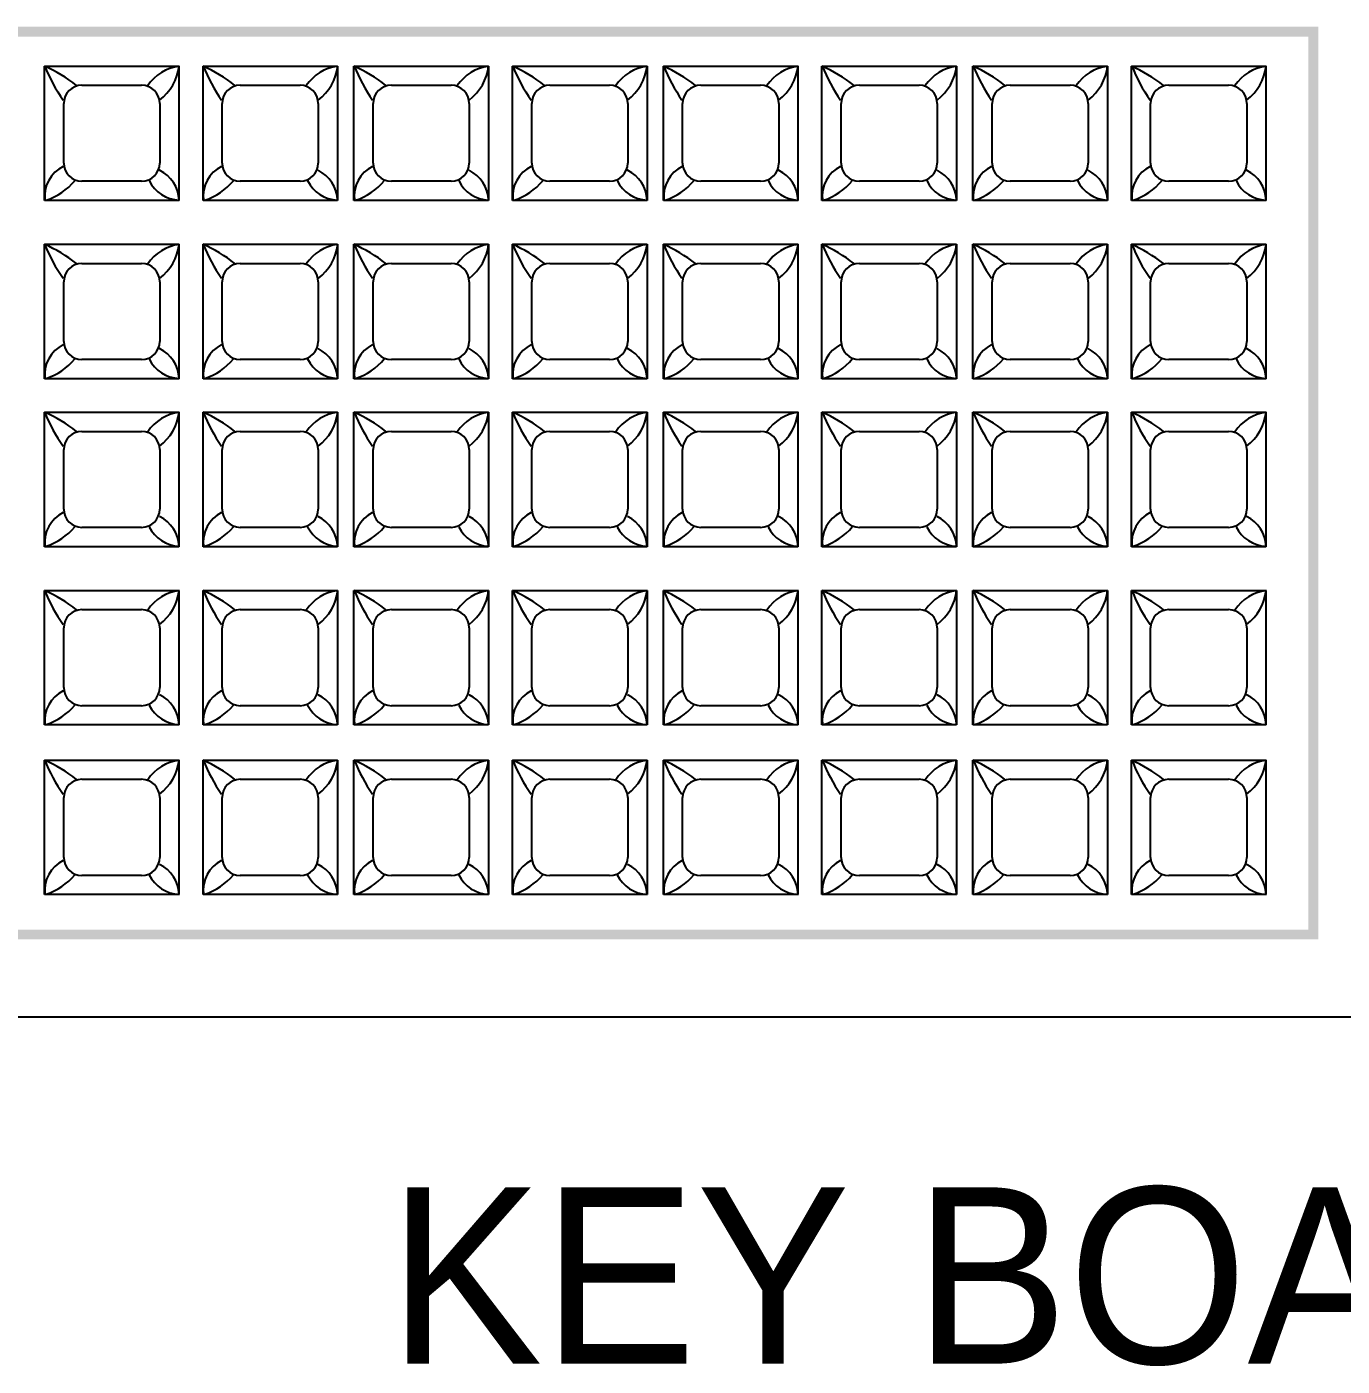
# Model space of a CAD drawing. Header units: millimetres. Extents: x 30232679 to 30326002, y -948068 to -920528.
# Drawn here: x 30306438 to 30307426, y -944210 to -943204 of the extents above; entities that cross this region are included whole.
import ezdxf

# ---------------------------------------------------------------- set-up
doc = ezdxf.new("R2010")
doc.units = ezdxf.units.MM
doc.header["$LTSCALE"] = 600
doc.header["$MEASUREMENT"] = 0
doc.layers.add('PARKING', color=7, linetype='CONTINUOUS')
doc.styles.add('돋움', font='Dotum.ttf')

msp = doc.modelspace()

# ---------------------------------------------------------------- linework, layer by layer
at = {"layer": 'PARKING', "linetype": 'Continuous'}
for p, q in [((30306451.3, -943233.6, 7098.2), (30306552.2, -943233.6, 7098.2)), ((30306451.3, -943334.6, 7098.2), (30306451.3, -943233.6, 7098.2)), ((30306552.2, -943233.6, 7098.2), (30306552.2, -943334.6, 7098.2)), ((30306570.3, -943334.6, 7098.2), (30306570.3, -943233.6, 7098.2)), ((30306570.3, -943233.6, 7098.2), (30306671.3, -943233.6, 7098.2)), ((30306671.3, -943233.6, 7098.2), (30306671.3, -943334.6, 7098.2)), ((30306683.6, -943334.6, 7098.2), (30306683.6, -943233.6, 7098.2)), ((30306683.6, -943233.6, 7098.2), (30306784.6, -943233.6, 7098.2)), ((30306784.6, -943233.6, 7098.2), (30306784.6, -943334.6, 7098.2)), ((30306802.7, -943334.6, 7098.2), (30306802.7, -943233.6, 7098.2)), ((30306802.7, -943233.6, 7098.2), (30306903.7, -943233.6, 7098.2)), ((30306903.7, -943233.6, 7098.2), (30306903.7, -943334.6, 7098.2)), ((30306916, -943334.6, 7098.2), (30306916, -943233.6, 7098.2)), ((30306916, -943233.6, 7098.2), (30307017, -943233.6, 7098.2)), ((30307017, -943233.6, 7098.2), (30307017, -943334.6, 7098.2)), ((30307035, -943334.6, 7098.2), (30307035, -943233.6, 7098.2)), ((30307035, -943233.6, 7098.2), (30307136, -943233.6, 7098.2)), ((30307136, -943233.6, 7098.2), (30307136, -943334.6, 7098.2)), ((30307148.4, -943334.6, 7098.2), (30307148.4, -943233.6, 7098.2)), ((30307148.4, -943233.6, 7098.2), (30307249.4, -943233.6, 7098.2)), ((30307249.4, -943233.6, 7098.2), (30307249.4, -943334.6, 7098.2)), ((30307267.4, -943334.6, 7098.2), (30307267.4, -943233.6, 7098.2)), ((30307267.4, -943233.6, 7098.2), (30307368.4, -943233.6, 7098.2)), ((30307368.4, -943233.6, 7098.2), (30307368.4, -943334.6, 7098.2)), ((30306479.3, -943248, 7098.2), (30306524.2, -943248, 7098.2)), ((30306598.3, -943248, 7098.2), (30306643.2, -943248, 7098.2)), ((30306711.7, -943248, 7098.2), (30306756.6, -943248, 7098.2)), ((30306830.7, -943248, 7098.2), (30306875.6, -943248, 7098.2)), ((30306944, -943248, 7098.2), (30306989, -943248, 7098.2)), ((30307063.1, -943248, 7098.2), (30307108, -943248, 7098.2)), ((30307176.4, -943248, 7098.2), (30307221.4, -943248, 7098.2)), ((30307295.4, -943248, 7098.2), (30307340.4, -943248, 7098.2)), ((30306465.7, -943306.5, 7098.2), (30306465.7, -943261.6, 7098.2)), ((30306537.8, -943261.6, 7098.2), (30306537.8, -943306.5, 7098.2)), ((30306584.7, -943306.5, 7098.2), (30306584.7, -943261.6, 7098.2)), ((30306656.8, -943261.6, 7098.2), (30306656.8, -943306.5, 7098.2)), ((30306698.1, -943306.5, 7098.2), (30306698.1, -943261.6, 7098.2)), ((30306770.2, -943261.6, 7098.2), (30306770.2, -943306.5, 7098.2)), ((30306817.1, -943306.5, 7098.2), (30306817.1, -943261.6, 7098.2)), ((30306889.2, -943261.6, 7098.2), (30306889.2, -943306.5, 7098.2)), ((30306930.4, -943306.5, 7098.2), (30306930.4, -943261.6, 7098.2)), ((30307002.6, -943261.6, 7098.2), (30307002.6, -943306.5, 7098.2)), ((30307049.5, -943306.5, 7098.2), (30307049.5, -943261.6, 7098.2)), ((30307121.6, -943261.6, 7098.2), (30307121.6, -943306.5, 7098.2)), ((30307162.8, -943306.5, 7098.2), (30307162.8, -943261.6, 7098.2)), ((30307235, -943261.6, 7098.2), (30307235, -943306.5, 7098.2)), ((30307281.8, -943306.5, 7098.2), (30307281.8, -943261.6, 7098.2)), ((30307354, -943261.6, 7098.2), (30307354, -943306.5, 7098.2)), ((30306524.2, -943320.1, 7098.2), (30306479.3, -943320.1, 7098.2)), ((30306643.2, -943320.1, 7098.2), (30306598.3, -943320.1, 7098.2)), ((30306756.6, -943320.1, 7098.2), (30306711.7, -943320.1, 7098.2)), ((30306875.6, -943320.1, 7098.2), (30306830.7, -943320.1, 7098.2)), ((30306989, -943320.1, 7098.2), (30306944, -943320.1, 7098.2)), ((30307108, -943320.1, 7098.2), (30307063.1, -943320.1, 7098.2)), ((30307221.4, -943320.1, 7098.2), (30307176.4, -943320.1, 7098.2)), ((30307340.4, -943320.1, 7098.2), (30307295.4, -943320.1, 7098.2)), ((30306552.2, -943334.6, 7098.2), (30306451.3, -943334.6, 7098.2)), ((30306671.3, -943334.6, 7098.2), (30306570.3, -943334.6, 7098.2)), ((30306784.6, -943334.6, 7098.2), (30306683.6, -943334.6, 7098.2)), ((30306903.7, -943334.6, 7098.2), (30306802.7, -943334.6, 7098.2)), ((30307017, -943334.6, 7098.2), (30306916, -943334.6, 7098.2)), ((30307136, -943334.6, 7098.2), (30307035, -943334.6, 7098.2)), ((30307249.4, -943334.6, 7098.2), (30307148.4, -943334.6, 7098.2)), ((30307368.4, -943334.6, 7098.2), (30307267.4, -943334.6, 7098.2)), ((30306451.3, -943367.4, 7098.2), (30306552.2, -943367.4, 7098.2)), ((30306451.3, -943468.4, 7098.2), (30306451.3, -943367.4, 7098.2)), ((30306552.2, -943367.4, 7098.2), (30306552.2, -943468.4, 7098.2)), ((30306570.3, -943468.4, 7098.2), (30306570.3, -943367.4, 7098.2)), ((30306570.3, -943367.4, 7098.2), (30306671.3, -943367.4, 7098.2)), ((30306671.3, -943367.4, 7098.2), (30306671.3, -943468.4, 7098.2)), ((30306683.6, -943367.4, 7098.2), (30306784.6, -943367.4, 7098.2)), ((30306683.6, -943468.4, 7098.2), (30306683.6, -943367.4, 7098.2)), ((30306784.6, -943367.4, 7098.2), (30306784.6, -943468.4, 7098.2)), ((30306802.7, -943367.4, 7098.2), (30306903.7, -943367.4, 7098.2)), ((30306802.7, -943468.4, 7098.2), (30306802.7, -943367.4, 7098.2)), ((30306903.7, -943367.4, 7098.2), (30306903.7, -943468.4, 7098.2)), ((30306916, -943468.4, 7098.2), (30306916, -943367.4, 7098.2)), ((30306916, -943367.4, 7098.2), (30307017, -943367.4, 7098.2)), ((30307017, -943367.4, 7098.2), (30307017, -943468.4, 7098.2)), ((30307035, -943468.4, 7098.2), (30307035, -943367.4, 7098.2)), ((30307035, -943367.4, 7098.2), (30307136, -943367.4, 7098.2)), ((30307136, -943367.4, 7098.2), (30307136, -943468.4, 7098.2)), ((30307148.4, -943468.4, 7098.2), (30307148.4, -943367.4, 7098.2)), ((30307148.4, -943367.4, 7098.2), (30307249.4, -943367.4, 7098.2)), ((30307249.4, -943367.4, 7098.2), (30307249.4, -943468.4, 7098.2)), ((30307267.4, -943468.4, 7098.2), (30307267.4, -943367.4, 7098.2)), ((30307267.4, -943367.4, 7098.2), (30307368.4, -943367.4, 7098.2)), ((30307368.4, -943367.4, 7098.2), (30307368.4, -943468.4, 7098.2)), ((30306479.3, -943381.9, 7098.2), (30306524.2, -943381.9, 7098.2)), ((30306598.3, -943381.9, 7098.2), (30306643.2, -943381.9, 7098.2)), ((30306711.7, -943381.9, 7098.2), (30306756.6, -943381.9, 7098.2)), ((30306830.7, -943381.9, 7098.2), (30306875.6, -943381.9, 7098.2)), ((30306944, -943381.9, 7098.2), (30306989, -943381.9, 7098.2)), ((30307063.1, -943381.9, 7098.2), (30307108, -943381.9, 7098.2)), ((30307176.4, -943381.9, 7098.2), (30307221.4, -943381.9, 7098.2)), ((30307295.4, -943381.9, 7098.2), (30307340.4, -943381.9, 7098.2)), ((30306465.7, -943440.4, 7098.2), (30306465.7, -943395.5, 7098.2)), ((30306537.8, -943395.5, 7098.2), (30306537.8, -943440.4, 7098.2)), ((30306584.7, -943440.4, 7098.2), (30306584.7, -943395.5, 7098.2)), ((30306656.8, -943395.5, 7098.2), (30306656.8, -943440.4, 7098.2)), ((30306698.1, -943440.4, 7098.2), (30306698.1, -943395.5, 7098.2)), ((30306770.2, -943395.5, 7098.2), (30306770.2, -943440.4, 7098.2)), ((30306817.1, -943440.4, 7098.2), (30306817.1, -943395.5, 7098.2)), ((30306889.2, -943395.5, 7098.2), (30306889.2, -943440.4, 7098.2)), ((30306930.4, -943440.4, 7098.2), (30306930.4, -943395.5, 7098.2)), ((30307002.6, -943395.5, 7098.2), (30307002.6, -943440.4, 7098.2)), ((30307049.5, -943440.4, 7098.2), (30307049.5, -943395.5, 7098.2)), ((30307121.6, -943395.5, 7098.2), (30307121.6, -943440.4, 7098.2)), ((30307162.8, -943440.4, 7098.2), (30307162.8, -943395.5, 7098.2)), ((30307235, -943395.5, 7098.2), (30307235, -943440.4, 7098.2)), ((30307281.8, -943440.4, 7098.2), (30307281.8, -943395.5, 7098.2)), ((30307354, -943395.5, 7098.2), (30307354, -943440.4, 7098.2)), ((30306524.2, -943454, 7098.2), (30306479.3, -943454, 7098.2)), ((30306643.2, -943454, 7098.2), (30306598.3, -943454, 7098.2)), ((30306756.6, -943454, 7098.2), (30306711.7, -943454, 7098.2)), ((30306875.6, -943454, 7098.2), (30306830.7, -943454, 7098.2)), ((30306989, -943454, 7098.2), (30306944, -943454, 7098.2)), ((30307108, -943454, 7098.2), (30307063.1, -943454, 7098.2)), ((30307221.4, -943454, 7098.2), (30307176.4, -943454, 7098.2)), ((30307340.4, -943454, 7098.2), (30307295.4, -943454, 7098.2)), ((30306552.2, -943468.4, 7098.2), (30306451.3, -943468.4, 7098.2)), ((30306671.3, -943468.4, 7098.2), (30306570.3, -943468.4, 7098.2)), ((30306784.6, -943468.4, 7098.2), (30306683.6, -943468.4, 7098.2)), ((30306903.7, -943468.4, 7098.2), (30306802.7, -943468.4, 7098.2)), ((30307017, -943468.4, 7098.2), (30306916, -943468.4, 7098.2)), ((30307136, -943468.4, 7098.2), (30307035, -943468.4, 7098.2)), ((30307249.4, -943468.4, 7098.2), (30307148.4, -943468.4, 7098.2)), ((30307368.4, -943468.4, 7098.2), (30307267.4, -943468.4, 7098.2)), ((30306451.3, -943493.5, 7098.2), (30306552.2, -943493.5, 7098.2)), ((30306451.3, -943594.5, 7098.2), (30306451.3, -943493.5, 7098.2)), ((30306552.2, -943493.5, 7098.2), (30306552.2, -943594.5, 7098.2)), ((30306570.3, -943594.5, 7098.2), (30306570.3, -943493.5, 7098.2)), ((30306570.3, -943493.5, 7098.2), (30306671.3, -943493.5, 7098.2)), ((30306671.3, -943493.5, 7098.2), (30306671.3, -943594.5, 7098.2)), ((30306683.6, -943493.5, 7098.2), (30306784.6, -943493.5, 7098.2)), ((30306683.6, -943594.5, 7098.2), (30306683.6, -943493.5, 7098.2)), ((30306784.6, -943493.5, 7098.2), (30306784.6, -943594.5, 7098.2)), ((30306802.7, -943493.5, 7098.2), (30306903.7, -943493.5, 7098.2)), ((30306802.7, -943594.5, 7098.2), (30306802.7, -943493.5, 7098.2)), ((30306903.7, -943493.5, 7098.2), (30306903.7, -943594.5, 7098.2)), ((30306916, -943594.5, 7098.2), (30306916, -943493.5, 7098.2)), ((30306916, -943493.5, 7098.2), (30307017, -943493.5, 7098.2)), ((30307017, -943493.5, 7098.2), (30307017, -943594.5, 7098.2)), ((30307035, -943594.5, 7098.2), (30307035, -943493.5, 7098.2)), ((30307035, -943493.5, 7098.2), (30307136, -943493.5, 7098.2)), ((30307136, -943493.5, 7098.2), (30307136, -943594.5, 7098.2)), ((30307148.4, -943594.5, 7098.2), (30307148.4, -943493.5, 7098.2)), ((30307148.4, -943493.5, 7098.2), (30307249.4, -943493.5, 7098.2)), ((30307249.4, -943493.5, 7098.2), (30307249.4, -943594.5, 7098.2)), ((30307267.4, -943594.5, 7098.2), (30307267.4, -943493.5, 7098.2)), ((30307267.4, -943493.5, 7098.2), (30307368.4, -943493.5, 7098.2)), ((30307368.4, -943493.5, 7098.2), (30307368.4, -943594.5, 7098.2)), ((30306479.3, -943507.9, 7098.2), (30306524.2, -943507.9, 7098.2)), ((30306598.3, -943507.9, 7098.2), (30306643.2, -943507.9, 7098.2)), ((30306711.7, -943507.9, 7098.2), (30306756.6, -943507.9, 7098.2)), ((30306830.7, -943507.9, 7098.2), (30306875.6, -943507.9, 7098.2)), ((30306944, -943507.9, 7098.2), (30306989, -943507.9, 7098.2)), ((30307063.1, -943507.9, 7098.2), (30307108, -943507.9, 7098.2)), ((30307176.4, -943507.9, 7098.2), (30307221.4, -943507.9, 7098.2)), ((30307295.4, -943507.9, 7098.2), (30307340.4, -943507.9, 7098.2)), ((30306465.7, -943566.4, 7098.2), (30306465.7, -943521.5, 7098.2)), ((30306537.8, -943521.5, 7098.2), (30306537.8, -943566.4, 7098.2)), ((30306584.7, -943566.4, 7098.2), (30306584.7, -943521.5, 7098.2)), ((30306656.8, -943521.5, 7098.2), (30306656.8, -943566.4, 7098.2)), ((30306698.1, -943566.4, 7098.2), (30306698.1, -943521.5, 7098.2)), ((30306770.2, -943521.5, 7098.2), (30306770.2, -943566.4, 7098.2)), ((30306817.1, -943566.4, 7098.2), (30306817.1, -943521.5, 7098.2)), ((30306889.2, -943521.5, 7098.2), (30306889.2, -943566.4, 7098.2)), ((30306930.4, -943566.4, 7098.2), (30306930.4, -943521.5, 7098.2)), ((30307002.6, -943521.5, 7098.2), (30307002.6, -943566.4, 7098.2)), ((30307049.5, -943566.4, 7098.2), (30307049.5, -943521.5, 7098.2)), ((30307121.6, -943521.5, 7098.2), (30307121.6, -943566.4, 7098.2)), ((30307162.8, -943566.4, 7098.2), (30307162.8, -943521.5, 7098.2)), ((30307235, -943521.5, 7098.2), (30307235, -943566.4, 7098.2)), ((30307281.8, -943566.4, 7098.2), (30307281.8, -943521.5, 7098.2)), ((30307354, -943521.5, 7098.2), (30307354, -943566.4, 7098.2)), ((30306524.2, -943580.1, 7098.2), (30306479.3, -943580.1, 7098.2)), ((30306643.2, -943580.1, 7098.2), (30306598.3, -943580.1, 7098.2)), ((30306756.6, -943580.1, 7098.2), (30306711.7, -943580.1, 7098.2)), ((30306875.6, -943580.1, 7098.2), (30306830.7, -943580.1, 7098.2)), ((30306989, -943580.1, 7098.2), (30306944, -943580.1, 7098.2)), ((30307108, -943580.1, 7098.2), (30307063.1, -943580.1, 7098.2)), ((30307221.4, -943580.1, 7098.2), (30307176.4, -943580.1, 7098.2)), ((30307340.4, -943580.1, 7098.2), (30307295.4, -943580.1, 7098.2)), ((30306552.2, -943594.5, 7098.2), (30306451.3, -943594.5, 7098.2)), ((30306671.3, -943594.5, 7098.2), (30306570.3, -943594.5, 7098.2)), ((30306784.6, -943594.5, 7098.2), (30306683.6, -943594.5, 7098.2)), ((30306903.7, -943594.5, 7098.2), (30306802.7, -943594.5, 7098.2)), ((30307017, -943594.5, 7098.2), (30306916, -943594.5, 7098.2)), ((30307136, -943594.5, 7098.2), (30307035, -943594.5, 7098.2)), ((30307249.4, -943594.5, 7098.2), (30307148.4, -943594.5, 7098.2)), ((30307368.4, -943594.5, 7098.2), (30307267.4, -943594.5, 7098.2)), ((30306451.3, -943627.4, 7098.2), (30306552.2, -943627.4, 7098.2)), ((30306451.3, -943728.4, 7098.2), (30306451.3, -943627.4, 7098.2)), ((30306552.2, -943627.4, 7098.2), (30306552.2, -943728.4, 7098.2)), ((30306570.3, -943728.4, 7098.2), (30306570.3, -943627.4, 7098.2)), ((30306570.3, -943627.4, 7098.2), (30306671.3, -943627.4, 7098.2)), ((30306671.3, -943627.4, 7098.2), (30306671.3, -943728.4, 7098.2)), ((30306683.6, -943627.4, 7098.2), (30306784.6, -943627.4, 7098.2)), ((30306683.6, -943728.4, 7098.2), (30306683.6, -943627.4, 7098.2)), ((30306784.6, -943627.4, 7098.2), (30306784.6, -943728.4, 7098.2)), ((30306802.7, -943627.4, 7098.2), (30306903.7, -943627.4, 7098.2)), ((30306802.7, -943728.4, 7098.2), (30306802.7, -943627.4, 7098.2)), ((30306903.7, -943627.4, 7098.2), (30306903.7, -943728.4, 7098.2)), ((30306916, -943728.4, 7098.2), (30306916, -943627.4, 7098.2)), ((30306916, -943627.4, 7098.2), (30307017, -943627.4, 7098.2)), ((30307017, -943627.4, 7098.2), (30307017, -943728.4, 7098.2)), ((30307035, -943728.4, 7098.2), (30307035, -943627.4, 7098.2)), ((30307035, -943627.4, 7098.2), (30307136, -943627.4, 7098.2)), ((30307136, -943627.4, 7098.2), (30307136, -943728.4, 7098.2)), ((30307148.4, -943728.4, 7098.2), (30307148.4, -943627.4, 7098.2)), ((30307148.4, -943627.4, 7098.2), (30307249.4, -943627.4, 7098.2)), ((30307249.4, -943627.4, 7098.2), (30307249.4, -943728.4, 7098.2)), ((30307267.4, -943627.4, 7098.2), (30307368.4, -943627.4, 7098.2)), ((30307267.4, -943728.4, 7098.2), (30307267.4, -943627.4, 7098.2)), ((30307368.4, -943627.4, 7098.2), (30307368.4, -943728.4, 7098.2)), ((30306479.3, -943641.8, 7098.2), (30306524.2, -943641.8, 7098.2)), ((30306598.3, -943641.8, 7098.2), (30306643.2, -943641.8, 7098.2)), ((30306711.7, -943641.8, 7098.2), (30306756.6, -943641.8, 7098.2)), ((30306830.7, -943641.8, 7098.2), (30306875.6, -943641.8, 7098.2)), ((30306944, -943641.8, 7098.2), (30306989, -943641.8, 7098.2)), ((30307063.1, -943641.8, 7098.2), (30307108, -943641.8, 7098.2)), ((30307176.4, -943641.8, 7098.2), (30307221.4, -943641.8, 7098.2)), ((30307295.4, -943641.8, 7098.2), (30307340.4, -943641.8, 7098.2)), ((30306465.7, -943700.3, 7098.2), (30306465.7, -943655.4, 7098.2)), ((30306537.8, -943655.4, 7098.2), (30306537.8, -943700.3, 7098.2)), ((30306584.7, -943700.3, 7098.2), (30306584.7, -943655.4, 7098.2)), ((30306656.8, -943655.4, 7098.2), (30306656.8, -943700.3, 7098.2)), ((30306698.1, -943700.3, 7098.2), (30306698.1, -943655.4, 7098.2)), ((30306770.2, -943655.4, 7098.2), (30306770.2, -943700.3, 7098.2)), ((30306817.1, -943700.3, 7098.2), (30306817.1, -943655.4, 7098.2)), ((30306889.2, -943655.4, 7098.2), (30306889.2, -943700.3, 7098.2)), ((30306930.4, -943700.3, 7098.2), (30306930.4, -943655.4, 7098.2)), ((30307002.6, -943655.4, 7098.2), (30307002.6, -943700.3, 7098.2)), ((30307049.5, -943700.3, 7098.2), (30307049.5, -943655.4, 7098.2)), ((30307121.6, -943655.4, 7098.2), (30307121.6, -943700.3, 7098.2)), ((30307162.8, -943700.3, 7098.2), (30307162.8, -943655.4, 7098.2)), ((30307235, -943655.4, 7098.2), (30307235, -943700.3, 7098.2)), ((30307281.8, -943700.3, 7098.2), (30307281.8, -943655.4, 7098.2)), ((30307354, -943655.4, 7098.2), (30307354, -943700.3, 7098.2)), ((30306524.2, -943713.9, 7098.2), (30306479.3, -943713.9, 7098.2)), ((30306643.2, -943713.9, 7098.2), (30306598.3, -943713.9, 7098.2)), ((30306756.6, -943713.9, 7098.2), (30306711.7, -943713.9, 7098.2)), ((30306875.6, -943713.9, 7098.2), (30306830.7, -943713.9, 7098.2)), ((30306989, -943713.9, 7098.2), (30306944, -943713.9, 7098.2)), ((30307108, -943713.9, 7098.2), (30307063.1, -943713.9, 7098.2)), ((30307221.4, -943713.9, 7098.2), (30307176.4, -943713.9, 7098.2)), ((30307340.4, -943713.9, 7098.2), (30307295.4, -943713.9, 7098.2)), ((30306552.2, -943728.4, 7098.2), (30306451.3, -943728.4, 7098.2)), ((30306671.3, -943728.4, 7098.2), (30306570.3, -943728.4, 7098.2)), ((30306784.6, -943728.4, 7098.2), (30306683.6, -943728.4, 7098.2)), ((30306903.7, -943728.4, 7098.2), (30306802.7, -943728.4, 7098.2)), ((30307017, -943728.4, 7098.2), (30306916, -943728.4, 7098.2)), ((30307136, -943728.4, 7098.2), (30307035, -943728.4, 7098.2)), ((30307249.4, -943728.4, 7098.2), (30307148.4, -943728.4, 7098.2)), ((30307368.4, -943728.4, 7098.2), (30307267.4, -943728.4, 7098.2)), ((30306451.3, -943754.8, 7098.2), (30306552.2, -943754.8, 7098.2)), ((30306451.3, -943855.8, 7098.2), (30306451.3, -943754.8, 7098.2)), ((30306552.2, -943754.8, 7098.2), (30306552.2, -943855.8, 7098.2)), ((30306570.3, -943754.8, 7098.2), (30306671.3, -943754.8, 7098.2)), ((30306570.3, -943855.8, 7098.2), (30306570.3, -943754.8, 7098.2)), ((30306671.3, -943754.8, 7098.2), (30306671.3, -943855.8, 7098.2)), ((30306683.6, -943754.8, 7098.2), (30306784.6, -943754.8, 7098.2)), ((30306683.6, -943855.8, 7098.2), (30306683.6, -943754.8, 7098.2)), ((30306784.6, -943754.8, 7098.2), (30306784.6, -943855.8, 7098.2)), ((30306802.7, -943754.8, 7098.2), (30306903.7, -943754.8, 7098.2)), ((30306802.7, -943855.8, 7098.2), (30306802.7, -943754.8, 7098.2)), ((30306903.7, -943754.8, 7098.2), (30306903.7, -943855.8, 7098.2)), ((30306916, -943754.8, 7098.2), (30307017, -943754.8, 7098.2)), ((30306916, -943855.8, 7098.2), (30306916, -943754.8, 7098.2)), ((30307017, -943754.8, 7098.2), (30307017, -943855.8, 7098.2)), ((30307035, -943855.8, 7098.2), (30307035, -943754.8, 7098.2)), ((30307035, -943754.8, 7098.2), (30307136, -943754.8, 7098.2)), ((30307136, -943754.8, 7098.2), (30307136, -943855.8, 7098.2)), ((30307148.4, -943855.8, 7098.2), (30307148.4, -943754.8, 7098.2)), ((30307148.4, -943754.8, 7098.2), (30307249.4, -943754.8, 7098.2)), ((30307249.4, -943754.8, 7098.2), (30307249.4, -943855.8, 7098.2)), ((30307267.4, -943754.8, 7098.2), (30307368.4, -943754.8, 7098.2)), ((30307267.4, -943855.8, 7098.2), (30307267.4, -943754.8, 7098.2)), ((30307368.4, -943754.8, 7098.2), (30307368.4, -943855.8, 7098.2)), ((30306479.3, -943769.2, 7098.2), (30306524.2, -943769.2, 7098.2)), ((30306598.3, -943769.2, 7098.2), (30306643.2, -943769.2, 7098.2)), ((30306711.7, -943769.2, 7098.2), (30306756.6, -943769.2, 7098.2)), ((30306830.7, -943769.2, 7098.2), (30306875.6, -943769.2, 7098.2)), ((30306944, -943769.2, 7098.2), (30306989, -943769.2, 7098.2)), ((30307063.1, -943769.2, 7098.2), (30307108, -943769.2, 7098.2)), ((30307176.4, -943769.2, 7098.2), (30307221.4, -943769.2, 7098.2)), ((30307295.4, -943769.2, 7098.2), (30307340.4, -943769.2, 7098.2)), ((30306465.7, -943827.8, 7098.2), (30306465.7, -943782.8, 7098.2)), ((30306537.8, -943782.8, 7098.2), (30306537.8, -943827.8, 7098.2)), ((30306584.7, -943827.8, 7098.2), (30306584.7, -943782.8, 7098.2)), ((30306656.8, -943782.8, 7098.2), (30306656.8, -943827.8, 7098.2)), ((30306698.1, -943827.8, 7098.2), (30306698.1, -943782.8, 7098.2)), ((30306770.2, -943782.8, 7098.2), (30306770.2, -943827.8, 7098.2)), ((30306817.1, -943827.8, 7098.2), (30306817.1, -943782.8, 7098.2)), ((30306889.2, -943782.8, 7098.2), (30306889.2, -943827.8, 7098.2)), ((30306930.4, -943827.8, 7098.2), (30306930.4, -943782.8, 7098.2)), ((30307002.6, -943782.8, 7098.2), (30307002.6, -943827.8, 7098.2)), ((30307049.5, -943827.8, 7098.2), (30307049.5, -943782.8, 7098.2)), ((30307121.6, -943782.8, 7098.2), (30307121.6, -943827.8, 7098.2)), ((30307162.8, -943827.8, 7098.2), (30307162.8, -943782.8, 7098.2)), ((30307235, -943782.8, 7098.2), (30307235, -943827.8, 7098.2)), ((30307281.8, -943827.8, 7098.2), (30307281.8, -943782.8, 7098.2)), ((30307354, -943782.8, 7098.2), (30307354, -943827.8, 7098.2)), ((30306524.2, -943841.4, 7098.2), (30306479.3, -943841.4, 7098.2)), ((30306643.2, -943841.4, 7098.2), (30306598.3, -943841.4, 7098.2)), ((30306756.6, -943841.4, 7098.2), (30306711.7, -943841.4, 7098.2)), ((30306875.6, -943841.4, 7098.2), (30306830.7, -943841.4, 7098.2)), ((30306989, -943841.4, 7098.2), (30306944, -943841.4, 7098.2)), ((30307108, -943841.4, 7098.2), (30307063.1, -943841.4, 7098.2)), ((30307221.4, -943841.4, 7098.2), (30307176.4, -943841.4, 7098.2)), ((30307340.4, -943841.4, 7098.2), (30307295.4, -943841.4, 7098.2)), ((30306552.2, -943855.8, 7098.2), (30306451.3, -943855.8, 7098.2)), ((30306671.3, -943855.8, 7098.2), (30306570.3, -943855.8, 7098.2)), ((30306784.6, -943855.8, 7098.2), (30306683.6, -943855.8, 7098.2)), ((30306903.7, -943855.8, 7098.2), (30306802.7, -943855.8, 7098.2)), ((30307017, -943855.8, 7098.2), (30306916, -943855.8, 7098.2)), ((30307136, -943855.8, 7098.2), (30307035, -943855.8, 7098.2)), ((30307249.4, -943855.8, 7098.2), (30307148.4, -943855.8, 7098.2)), ((30307368.4, -943855.8, 7098.2), (30307267.4, -943855.8, 7098.2)), ((30308870.9, -943947.8, 7098.2), (30305404.6, -943947.8, 7098.2))]:
    msp.add_line(p, q, dxfattribs=at)
for centre, radius, start, end in [((30306405.6, -943337, 7098.2), 113, 51.9112, 66.1613), ((30306565.2, -943188.8, 7098.2), 122.2, 201.5209, 215.1064), ((30306557, -943267.3, 7098.2), 34, 97.8809, 146.0244), ((30306515.4, -943229.3, 7098.2), 37.2, 306.7642, 353.3038), ((30306524.6, -943337, 7098.2), 113, 51.9112, 66.1613), ((30306684.2, -943188.8, 7098.2), 122.2, 201.5209, 215.1064), ((30306676, -943267.3, 7098.2), 34, 97.8809, 146.0244), ((30306634.5, -943229.3, 7098.2), 37.2, 306.7642, 353.3038), ((30306637.9, -943337, 7098.2), 113, 51.9112, 66.1613), ((30306797.6, -943188.8, 7098.2), 122.2, 201.5209, 215.1064), ((30306789.4, -943267.3, 7098.2), 34, 97.8809, 146.0244), ((30306747.8, -943229.3, 7098.2), 37.2, 306.7642, 353.3038), ((30306757, -943337, 7098.2), 113, 51.9112, 66.1613), ((30306916.6, -943188.8, 7098.2), 122.2, 201.5209, 215.1064), ((30306908.4, -943267.3, 7098.2), 34, 97.8809, 146.0244), ((30306866.8, -943229.3, 7098.2), 37.2, 306.7642, 353.3038), ((30306870.3, -943337, 7098.2), 113, 51.9112, 66.1613), ((30307029.9, -943188.8, 7098.2), 122.2, 201.5209, 215.1064), ((30307021.8, -943267.3, 7098.2), 34, 97.8809, 146.0244), ((30306980.2, -943229.3, 7098.2), 37.2, 306.7642, 353.3038), ((30306989.4, -943337, 7098.2), 113, 51.9112, 66.1613), ((30307149, -943188.8, 7098.2), 122.2, 201.5209, 215.1064), ((30307140.8, -943267.3, 7098.2), 34, 97.8809, 146.0244), ((30307099.2, -943229.3, 7098.2), 37.2, 306.7642, 353.3038), ((30307102.7, -943337, 7098.2), 113, 51.9112, 66.1613), ((30307262.3, -943188.8, 7098.2), 122.2, 201.5209, 215.1064), ((30307254.1, -943267.3, 7098.2), 34, 97.8809, 146.0244), ((30307212.6, -943229.3, 7098.2), 37.2, 306.7642, 353.3038), ((30307221.7, -943337, 7098.2), 113, 51.9112, 66.1613), ((30307381.4, -943188.8, 7098.2), 122.2, 201.5209, 215.1064), ((30307373.2, -943267.3, 7098.2), 34, 97.8809, 146.0244), ((30307331.6, -943229.3, 7098.2), 37.2, 306.7642, 353.3038), ((30306479.3, -943261.6, 7098.2), 13.6, 90, 180), ((30306524.2, -943261.6, 7098.2), 13.6, 0, 90), ((30306598.3, -943261.6, 7098.2), 13.6, 90, 180), ((30306643.2, -943261.6, 7098.2), 13.6, 0, 90), ((30306711.7, -943261.6, 7098.2), 13.6, 90, 180), ((30306756.6, -943261.6, 7098.2), 13.6, 0, 90), ((30306830.7, -943261.6, 7098.2), 13.6, 90, 180), ((30306875.6, -943261.6, 7098.2), 13.6, 0, 90), ((30306944, -943261.6, 7098.2), 13.6, 90, 180), ((30306989, -943261.6, 7098.2), 13.6, 0, 90), ((30307063.1, -943261.6, 7098.2), 13.6, 90, 180), ((30307108, -943261.6, 7098.2), 13.6, 0, 90), ((30307176.4, -943261.6, 7098.2), 13.6, 90, 180), ((30307221.4, -943261.6, 7098.2), 13.6, 0, 90), ((30307295.4, -943261.6, 7098.2), 13.6, 90, 180), ((30307340.4, -943261.6, 7098.2), 13.6, 0, 90), ((30306479.3, -943306.5, 7098.2), 13.6, 180, 270), ((30306524.2, -943306.5, 7098.2), 13.6, 270, 0), ((30306598.3, -943306.5, 7098.2), 13.6, 180, 270), ((30306643.2, -943306.5, 7098.2), 13.6, 270, 0), ((30306711.7, -943306.5, 7098.2), 13.6, 180, 270), ((30306756.6, -943306.5, 7098.2), 13.6, 270, 0), ((30306830.7, -943306.5, 7098.2), 13.6, 180, 270), ((30306875.6, -943306.5, 7098.2), 13.6, 270, 0), ((30306944, -943306.5, 7098.2), 13.6, 180, 270), ((30306989, -943306.5, 7098.2), 13.6, 270, 0), ((30307063.1, -943306.5, 7098.2), 13.6, 180, 270), ((30307108, -943306.5, 7098.2), 13.6, 270, 0), ((30307176.4, -943306.5, 7098.2), 13.6, 180, 270), ((30307221.4, -943306.5, 7098.2), 13.6, 270, 0), ((30307295.4, -943306.5, 7098.2), 13.6, 180, 270), ((30307340.4, -943306.5, 7098.2), 13.6, 270, 0), ((30306476.6, -943331.4, 7098.2), 25.2, 116.7478, 186.5343), ((30306525.9, -943335.6, 7098.2), 26.5, 2.7159, 63.5816), ((30306595.6, -943331.4, 7098.2), 25.2, 116.7478, 186.5343), ((30306644.9, -943335.6, 7098.2), 26.5, 2.7159, 63.5816), ((30306709, -943331.4, 7098.2), 25.2, 116.7478, 186.5343), ((30306758.3, -943335.6, 7098.2), 26.5, 2.7159, 63.5816), ((30306828, -943331.4, 7098.2), 25.2, 116.7478, 186.5343), ((30306877.3, -943335.6, 7098.2), 26.5, 2.7159, 63.5816), ((30306941.4, -943331.4, 7098.2), 25.2, 116.7478, 186.5343), ((30306990.7, -943335.6, 7098.2), 26.5, 2.7159, 63.5816), ((30307060.4, -943331.4, 7098.2), 25.2, 116.7478, 186.5343), ((30307109.7, -943335.6, 7098.2), 26.5, 2.7159, 63.5816), ((30307173.7, -943331.4, 7098.2), 25.2, 116.7478, 186.5343), ((30307223, -943335.6, 7098.2), 26.5, 2.7159, 63.5816), ((30307292.8, -943331.4, 7098.2), 25.2, 116.7478, 186.5343), ((30307342.1, -943335.6, 7098.2), 26.5, 2.7159, 63.5816), ((30306436.9, -943288.3, 7098.2), 48.6, 288.6846, 319.8097), ((30306553.4, -943308.1, 7098.2), 26.2, 206.0881, 267.7266), ((30306556, -943288.3, 7098.2), 48.6, 288.6846, 319.8097), ((30306672.4, -943308.1, 7098.2), 26.2, 206.0881, 267.7266), ((30306669.3, -943288.3, 7098.2), 48.6, 288.6846, 319.8097), ((30306785.8, -943308.1, 7098.2), 26.2, 206.0881, 267.7266), ((30306788.3, -943288.3, 7098.2), 48.6, 288.6846, 319.8097), ((30306904.8, -943308.1, 7098.2), 26.2, 206.0881, 267.7266), ((30306901.7, -943288.3, 7098.2), 48.6, 288.6846, 319.8097), ((30307018.1, -943308.1, 7098.2), 26.2, 206.0881, 267.7266), ((30307020.7, -943288.3, 7098.2), 48.6, 288.6846, 319.8097), ((30307137.2, -943308.1, 7098.2), 26.2, 206.0881, 267.7266), ((30307134.1, -943288.3, 7098.2), 48.6, 288.6846, 319.8097), ((30307250.5, -943308.1, 7098.2), 26.2, 206.0881, 267.7266), ((30307253.1, -943288.3, 7098.2), 48.6, 288.6846, 319.8097), ((30307369.5, -943308.1, 7098.2), 26.2, 206.0881, 267.7266), ((30306405.6, -943470.8, 7098.2), 113, 51.9112, 66.1613), ((30306565.2, -943322.7, 7098.2), 122.2, 201.5209, 215.1064), ((30306557, -943401.2, 7098.2), 34, 97.8809, 146.0244), ((30306515.4, -943363.2, 7098.2), 37.2, 306.7642, 353.3038), ((30306524.6, -943470.8, 7098.2), 113, 51.9112, 66.1613), ((30306684.2, -943322.7, 7098.2), 122.2, 201.5209, 215.1064), ((30306676, -943401.2, 7098.2), 34, 97.8809, 146.0244), ((30306634.5, -943363.2, 7098.2), 37.2, 306.7642, 353.3038), ((30306637.9, -943470.8, 7098.2), 113, 51.9112, 66.1613), ((30306797.6, -943322.7, 7098.2), 122.2, 201.5209, 215.1064), ((30306789.4, -943401.2, 7098.2), 34, 97.8809, 146.0244), ((30306747.8, -943363.2, 7098.2), 37.2, 306.7642, 353.3038), ((30306757, -943470.8, 7098.2), 113, 51.9112, 66.1613), ((30306916.6, -943322.7, 7098.2), 122.2, 201.5209, 215.1064), ((30306908.4, -943401.2, 7098.2), 34, 97.8809, 146.0244), ((30306866.8, -943363.2, 7098.2), 37.2, 306.7642, 353.3038), ((30306870.3, -943470.8, 7098.2), 113, 51.9112, 66.1613), ((30307029.9, -943322.7, 7098.2), 122.2, 201.5209, 215.1064), ((30307021.8, -943401.2, 7098.2), 34, 97.8809, 146.0244), ((30306980.2, -943363.2, 7098.2), 37.2, 306.7642, 353.3038), ((30306989.4, -943470.8, 7098.2), 113, 51.9112, 66.1613), ((30307149, -943322.7, 7098.2), 122.2, 201.5209, 215.1064), ((30307140.8, -943401.2, 7098.2), 34, 97.8809, 146.0244), ((30307099.2, -943363.2, 7098.2), 37.2, 306.7642, 353.3038), ((30307102.7, -943470.8, 7098.2), 113, 51.9112, 66.1613), ((30307262.3, -943322.7, 7098.2), 122.2, 201.5209, 215.1064), ((30307254.1, -943401.2, 7098.2), 34, 97.8809, 146.0244), ((30307212.6, -943363.2, 7098.2), 37.2, 306.7642, 353.3038), ((30307221.7, -943470.8, 7098.2), 113, 51.9112, 66.1613), ((30307381.4, -943322.7, 7098.2), 122.2, 201.5209, 215.1064), ((30307373.2, -943401.2, 7098.2), 34, 97.8809, 146.0244), ((30307331.6, -943363.2, 7098.2), 37.2, 306.7642, 353.3038), ((30306479.3, -943395.5, 7098.2), 13.6, 90, 180), ((30306524.2, -943395.5, 7098.2), 13.6, 0, 90), ((30306598.3, -943395.5, 7098.2), 13.6, 90, 180), ((30306643.2, -943395.5, 7098.2), 13.6, 0, 90), ((30306711.7, -943395.5, 7098.2), 13.6, 90, 180), ((30306756.6, -943395.5, 7098.2), 13.6, 0, 90), ((30306830.7, -943395.5, 7098.2), 13.6, 90, 180), ((30306875.6, -943395.5, 7098.2), 13.6, 0, 90), ((30306944, -943395.5, 7098.2), 13.6, 90, 180), ((30306989, -943395.5, 7098.2), 13.6, 0, 90), ((30307063.1, -943395.5, 7098.2), 13.6, 90, 180), ((30307108, -943395.5, 7098.2), 13.6, 0, 90), ((30307176.4, -943395.5, 7098.2), 13.6, 90, 180), ((30307221.4, -943395.5, 7098.2), 13.6, 0, 90), ((30307295.4, -943395.5, 7098.2), 13.6, 90, 180), ((30307340.4, -943395.5, 7098.2), 13.6, 0, 90), ((30306476.6, -943465.3, 7098.2), 25.2, 116.7478, 186.5343), ((30306479.3, -943440.4, 7098.2), 13.6, 180, 270), ((30306524.2, -943440.4, 7098.2), 13.6, 270, 0), ((30306525.9, -943469.5, 7098.2), 26.5, 2.7159, 63.5816), ((30306595.6, -943465.3, 7098.2), 25.2, 116.7478, 186.5343), ((30306598.3, -943440.4, 7098.2), 13.6, 180, 270), ((30306643.2, -943440.4, 7098.2), 13.6, 270, 0), ((30306644.9, -943469.5, 7098.2), 26.5, 2.7159, 63.5816), ((30306709, -943465.3, 7098.2), 25.2, 116.7478, 186.5343), ((30306711.7, -943440.4, 7098.2), 13.6, 180, 270), ((30306756.6, -943440.4, 7098.2), 13.6, 270, 0), ((30306758.3, -943469.5, 7098.2), 26.5, 2.7159, 63.5816), ((30306828, -943465.3, 7098.2), 25.2, 116.7478, 186.5343), ((30306830.7, -943440.4, 7098.2), 13.6, 180, 270), ((30306875.6, -943440.4, 7098.2), 13.6, 270, 0), ((30306877.3, -943469.5, 7098.2), 26.5, 2.7159, 63.5816), ((30306941.4, -943465.3, 7098.2), 25.2, 116.7478, 186.5343), ((30306944, -943440.4, 7098.2), 13.6, 180, 270), ((30306989, -943440.4, 7098.2), 13.6, 270, 0), ((30306990.7, -943469.5, 7098.2), 26.5, 2.7159, 63.5816), ((30307060.4, -943465.3, 7098.2), 25.2, 116.7478, 186.5343), ((30307063.1, -943440.4, 7098.2), 13.6, 180, 270), ((30307108, -943440.4, 7098.2), 13.6, 270, 0), ((30307109.7, -943469.5, 7098.2), 26.5, 2.7159, 63.5816), ((30307173.7, -943465.3, 7098.2), 25.2, 116.7478, 186.5343), ((30307176.4, -943440.4, 7098.2), 13.6, 180, 270), ((30307221.4, -943440.4, 7098.2), 13.6, 270, 0), ((30307223, -943469.5, 7098.2), 26.5, 2.7159, 63.5816), ((30307292.8, -943465.3, 7098.2), 25.2, 116.7478, 186.5343), ((30307295.4, -943440.4, 7098.2), 13.6, 180, 270), ((30307340.4, -943440.4, 7098.2), 13.6, 270, 0), ((30307342.1, -943469.5, 7098.2), 26.5, 2.7159, 63.5816), ((30306436.9, -943422.2, 7098.2), 48.6, 288.6846, 319.8097), ((30306553.4, -943442, 7098.2), 26.2, 206.0881, 267.7266), ((30306556, -943422.2, 7098.2), 48.6, 288.6846, 319.8097), ((30306672.4, -943442, 7098.2), 26.2, 206.0881, 267.7266), ((30306669.3, -943422.2, 7098.2), 48.6, 288.6846, 319.8097), ((30306785.8, -943442, 7098.2), 26.2, 206.0881, 267.7266), ((30306788.3, -943422.2, 7098.2), 48.6, 288.6846, 319.8097), ((30306904.8, -943442, 7098.2), 26.2, 206.0881, 267.7266), ((30306901.7, -943422.2, 7098.2), 48.6, 288.6846, 319.8097), ((30307018.1, -943442, 7098.2), 26.2, 206.0881, 267.7266), ((30307020.7, -943422.2, 7098.2), 48.6, 288.6846, 319.8097), ((30307137.2, -943442, 7098.2), 26.2, 206.0881, 267.7266), ((30307134.1, -943422.2, 7098.2), 48.6, 288.6846, 319.8097), ((30307250.5, -943442, 7098.2), 26.2, 206.0881, 267.7266), ((30307253.1, -943422.2, 7098.2), 48.6, 288.6846, 319.8097), ((30307369.5, -943442, 7098.2), 26.2, 206.0881, 267.7266), ((30306405.6, -943596.9, 7098.2), 113, 51.9112, 66.1613), ((30306565.2, -943448.7, 7098.2), 122.2, 201.5209, 215.1064), ((30306557, -943527.2, 7098.2), 34, 97.8809, 146.0244), ((30306515.4, -943489.2, 7098.2), 37.2, 306.7642, 353.3038), ((30306524.6, -943596.9, 7098.2), 113, 51.9112, 66.1613), ((30306684.2, -943448.7, 7098.2), 122.2, 201.5209, 215.1064), ((30306676, -943527.2, 7098.2), 34, 97.8809, 146.0244), ((30306634.5, -943489.2, 7098.2), 37.2, 306.7642, 353.3038), ((30306637.9, -943596.9, 7098.2), 113, 51.9112, 66.1613), ((30306797.6, -943448.7, 7098.2), 122.2, 201.5209, 215.1064), ((30306789.4, -943527.2, 7098.2), 34, 97.8809, 146.0244), ((30306747.8, -943489.2, 7098.2), 37.2, 306.7642, 353.3038), ((30306757, -943596.9, 7098.2), 113, 51.9112, 66.1613), ((30306916.6, -943448.7, 7098.2), 122.2, 201.5209, 215.1064), ((30306908.4, -943527.2, 7098.2), 34, 97.8809, 146.0244), ((30306866.8, -943489.2, 7098.2), 37.2, 306.7642, 353.3038), ((30306870.3, -943596.9, 7098.2), 113, 51.9112, 66.1613), ((30307029.9, -943448.7, 7098.2), 122.2, 201.5209, 215.1064), ((30307021.8, -943527.2, 7098.2), 34, 97.8809, 146.0244), ((30306980.2, -943489.2, 7098.2), 37.2, 306.7642, 353.3038), ((30306989.4, -943596.9, 7098.2), 113, 51.9112, 66.1613), ((30307149, -943448.7, 7098.2), 122.2, 201.5209, 215.1064), ((30307140.8, -943527.2, 7098.2), 34, 97.8809, 146.0244), ((30307099.2, -943489.2, 7098.2), 37.2, 306.7642, 353.3038), ((30307102.7, -943596.9, 7098.2), 113, 51.9112, 66.1613), ((30307262.3, -943448.7, 7098.2), 122.2, 201.5209, 215.1064), ((30307254.1, -943527.2, 7098.2), 34, 97.8809, 146.0244), ((30307212.6, -943489.2, 7098.2), 37.2, 306.7642, 353.3038), ((30307221.7, -943596.9, 7098.2), 113, 51.9112, 66.1613), ((30307381.4, -943448.7, 7098.2), 122.2, 201.5209, 215.1064), ((30307373.2, -943527.2, 7098.2), 34, 97.8809, 146.0244), ((30307331.6, -943489.2, 7098.2), 37.2, 306.7642, 353.3038), ((30306479.3, -943521.5, 7098.2), 13.6, 90, 180), ((30306524.2, -943521.5, 7098.2), 13.6, 0, 90), ((30306598.3, -943521.5, 7098.2), 13.6, 90, 180), ((30306643.2, -943521.5, 7098.2), 13.6, 0, 90), ((30306711.7, -943521.5, 7098.2), 13.6, 90, 180), ((30306756.6, -943521.5, 7098.2), 13.6, 0, 90), ((30306830.7, -943521.5, 7098.2), 13.6, 90, 180), ((30306875.6, -943521.5, 7098.2), 13.6, 0, 90), ((30306944, -943521.5, 7098.2), 13.6, 90, 180), ((30306989, -943521.5, 7098.2), 13.6, 0, 90), ((30307063.1, -943521.5, 7098.2), 13.6, 90, 180), ((30307108, -943521.5, 7098.2), 13.6, 0, 90), ((30307176.4, -943521.5, 7098.2), 13.6, 90, 180), ((30307221.4, -943521.5, 7098.2), 13.6, 0, 90), ((30307295.4, -943521.5, 7098.2), 13.6, 90, 180), ((30307340.4, -943521.5, 7098.2), 13.6, 0, 90), ((30306476.6, -943591.4, 7098.2), 25.2, 116.7478, 186.5343), ((30306479.3, -943566.4, 7098.2), 13.6, 180, 270), ((30306524.2, -943566.4, 7098.2), 13.6, 270, 0), ((30306595.6, -943591.4, 7098.2), 25.2, 116.7478, 186.5343), ((30306598.3, -943566.4, 7098.2), 13.6, 180, 270), ((30306643.2, -943566.4, 7098.2), 13.6, 270, 0), ((30306709, -943591.4, 7098.2), 25.2, 116.7478, 186.5343), ((30306711.7, -943566.4, 7098.2), 13.6, 180, 270), ((30306756.6, -943566.4, 7098.2), 13.6, 270, 0), ((30306828, -943591.4, 7098.2), 25.2, 116.7478, 186.5343), ((30306830.7, -943566.4, 7098.2), 13.6, 180, 270), ((30306875.6, -943566.4, 7098.2), 13.6, 270, 0), ((30306941.4, -943591.4, 7098.2), 25.2, 116.7478, 186.5343), ((30306944, -943566.4, 7098.2), 13.6, 180, 270), ((30306989, -943566.4, 7098.2), 13.6, 270, 0), ((30307060.4, -943591.4, 7098.2), 25.2, 116.7478, 186.5343), ((30307063.1, -943566.4, 7098.2), 13.6, 180, 270), ((30307108, -943566.4, 7098.2), 13.6, 270, 0), ((30307173.7, -943591.4, 7098.2), 25.2, 116.7478, 186.5343), ((30307176.4, -943566.4, 7098.2), 13.6, 180, 270), ((30307221.4, -943566.4, 7098.2), 13.6, 270, 0), ((30307292.8, -943591.4, 7098.2), 25.2, 116.7478, 186.5343), ((30307295.4, -943566.4, 7098.2), 13.6, 180, 270), ((30307340.4, -943566.4, 7098.2), 13.6, 270, 0), ((30306525.9, -943595.5, 7098.2), 26.5, 2.7159, 63.5816), ((30306644.9, -943595.5, 7098.2), 26.5, 2.7159, 63.5816), ((30306758.3, -943595.5, 7098.2), 26.5, 2.7159, 63.5816), ((30306877.3, -943595.5, 7098.2), 26.5, 2.7159, 63.5816), ((30306990.7, -943595.5, 7098.2), 26.5, 2.7159, 63.5816), ((30307109.7, -943595.5, 7098.2), 26.5, 2.7159, 63.5816), ((30307223, -943595.5, 7098.2), 26.5, 2.7159, 63.5816), ((30307342.1, -943595.5, 7098.2), 26.5, 2.7159, 63.5816), ((30306436.9, -943548.2, 7098.2), 48.6, 288.6846, 319.8097), ((30306553.4, -943568, 7098.2), 26.2, 206.0881, 267.7266), ((30306556, -943548.2, 7098.2), 48.6, 288.6846, 319.8097), ((30306672.4, -943568, 7098.2), 26.2, 206.0881, 267.7266), ((30306669.3, -943548.2, 7098.2), 48.6, 288.6846, 319.8097), ((30306785.8, -943568, 7098.2), 26.2, 206.0881, 267.7266), ((30306788.3, -943548.2, 7098.2), 48.6, 288.6846, 319.8097), ((30306904.8, -943568, 7098.2), 26.2, 206.0881, 267.7266), ((30306901.7, -943548.2, 7098.2), 48.6, 288.6846, 319.8097), ((30307018.1, -943568, 7098.2), 26.2, 206.0881, 267.7266), ((30307020.7, -943548.2, 7098.2), 48.6, 288.6846, 319.8097), ((30307137.2, -943568, 7098.2), 26.2, 206.0881, 267.7266), ((30307134.1, -943548.2, 7098.2), 48.6, 288.6846, 319.8097), ((30307250.5, -943568, 7098.2), 26.2, 206.0881, 267.7266), ((30307253.1, -943548.2, 7098.2), 48.6, 288.6846, 319.8097), ((30307369.5, -943568, 7098.2), 26.2, 206.0881, 267.7266), ((30306405.6, -943730.8, 7098.2), 113, 51.9112, 66.1613), ((30306565.2, -943582.6, 7098.2), 122.2, 201.5209, 215.1064), ((30306557, -943661.1, 7098.2), 34, 97.8809, 146.0244), ((30306515.4, -943623.1, 7098.2), 37.2, 306.7642, 353.3038), ((30306524.6, -943730.8, 7098.2), 113, 51.9112, 66.1613), ((30306684.2, -943582.6, 7098.2), 122.2, 201.5209, 215.1064), ((30306676, -943661.1, 7098.2), 34, 97.8809, 146.0244), ((30306634.5, -943623.1, 7098.2), 37.2, 306.7642, 353.3038), ((30306637.9, -943730.8, 7098.2), 113, 51.9112, 66.1613), ((30306797.6, -943582.6, 7098.2), 122.2, 201.5209, 215.1064), ((30306789.4, -943661.1, 7098.2), 34, 97.8809, 146.0244), ((30306747.8, -943623.1, 7098.2), 37.2, 306.7642, 353.3038), ((30306757, -943730.8, 7098.2), 113, 51.9112, 66.1613), ((30306916.6, -943582.6, 7098.2), 122.2, 201.5209, 215.1064), ((30306908.4, -943661.1, 7098.2), 34, 97.8809, 146.0244), ((30306866.8, -943623.1, 7098.2), 37.2, 306.7642, 353.3038), ((30306870.3, -943730.8, 7098.2), 113, 51.9112, 66.1613), ((30307029.9, -943582.6, 7098.2), 122.2, 201.5209, 215.1064), ((30307021.8, -943661.1, 7098.2), 34, 97.8809, 146.0244), ((30306980.2, -943623.1, 7098.2), 37.2, 306.7642, 353.3038), ((30306989.4, -943730.8, 7098.2), 113, 51.9112, 66.1613), ((30307149, -943582.6, 7098.2), 122.2, 201.5209, 215.1064), ((30307140.8, -943661.1, 7098.2), 34, 97.8809, 146.0244), ((30307099.2, -943623.1, 7098.2), 37.2, 306.7642, 353.3038), ((30307102.7, -943730.8, 7098.2), 113, 51.9112, 66.1613), ((30307262.3, -943582.6, 7098.2), 122.2, 201.5209, 215.1064), ((30307254.1, -943661.1, 7098.2), 34, 97.8809, 146.0244), ((30307212.6, -943623.1, 7098.2), 37.2, 306.7642, 353.3038), ((30307221.7, -943730.8, 7098.2), 113, 51.9112, 66.1613), ((30307381.4, -943582.6, 7098.2), 122.2, 201.5209, 215.1064), ((30307373.2, -943661.1, 7098.2), 34, 97.8809, 146.0244), ((30307331.6, -943623.1, 7098.2), 37.2, 306.7642, 353.3038), ((30306479.3, -943655.4, 7098.2), 13.6, 90, 180), ((30306524.2, -943655.4, 7098.2), 13.6, 0, 90), ((30306598.3, -943655.4, 7098.2), 13.6, 90, 180), ((30306643.2, -943655.4, 7098.2), 13.6, 0, 90), ((30306711.7, -943655.4, 7098.2), 13.6, 90, 180), ((30306756.6, -943655.4, 7098.2), 13.6, 0, 90), ((30306830.7, -943655.4, 7098.2), 13.6, 90, 180), ((30306875.6, -943655.4, 7098.2), 13.6, 0, 90), ((30306944, -943655.4, 7098.2), 13.6, 90, 180), ((30306989, -943655.4, 7098.2), 13.6, 0, 90), ((30307063.1, -943655.4, 7098.2), 13.6, 90, 180), ((30307108, -943655.4, 7098.2), 13.6, 0, 90), ((30307176.4, -943655.4, 7098.2), 13.6, 90, 180), ((30307221.4, -943655.4, 7098.2), 13.6, 0, 90), ((30307295.4, -943655.4, 7098.2), 13.6, 90, 180), ((30307340.4, -943655.4, 7098.2), 13.6, 0, 90), ((30306476.6, -943725.2, 7098.2), 25.2, 116.7478, 186.5343), ((30306479.3, -943700.3, 7098.2), 13.6, 180, 270), ((30306524.2, -943700.3, 7098.2), 13.6, 270, 0), ((30306525.9, -943729.4, 7098.2), 26.5, 2.7159, 63.5816), ((30306595.6, -943725.2, 7098.2), 25.2, 116.7478, 186.5343), ((30306598.3, -943700.3, 7098.2), 13.6, 180, 270), ((30306643.2, -943700.3, 7098.2), 13.6, 270, 0), ((30306644.9, -943729.4, 7098.2), 26.5, 2.7159, 63.5816), ((30306709, -943725.2, 7098.2), 25.2, 116.7478, 186.5343), ((30306711.7, -943700.3, 7098.2), 13.6, 180, 270), ((30306756.6, -943700.3, 7098.2), 13.6, 270, 0), ((30306758.3, -943729.4, 7098.2), 26.5, 2.7159, 63.5816), ((30306828, -943725.2, 7098.2), 25.2, 116.7478, 186.5343), ((30306830.7, -943700.3, 7098.2), 13.6, 180, 270), ((30306875.6, -943700.3, 7098.2), 13.6, 270, 0), ((30306877.3, -943729.4, 7098.2), 26.5, 2.7159, 63.5816), ((30306941.4, -943725.2, 7098.2), 25.2, 116.7478, 186.5343), ((30306944, -943700.3, 7098.2), 13.6, 180, 270), ((30306989, -943700.3, 7098.2), 13.6, 270, 0), ((30306990.7, -943729.4, 7098.2), 26.5, 2.7159, 63.5816), ((30307060.4, -943725.2, 7098.2), 25.2, 116.7478, 186.5343), ((30307063.1, -943700.3, 7098.2), 13.6, 180, 270), ((30307108, -943700.3, 7098.2), 13.6, 270, 0), ((30307109.7, -943729.4, 7098.2), 26.5, 2.7159, 63.5816), ((30307173.7, -943725.2, 7098.2), 25.2, 116.7478, 186.5343), ((30307176.4, -943700.3, 7098.2), 13.6, 180, 270), ((30307221.4, -943700.3, 7098.2), 13.6, 270, 0), ((30307223, -943729.4, 7098.2), 26.5, 2.7159, 63.5816), ((30307292.8, -943725.2, 7098.2), 25.2, 116.7478, 186.5343), ((30307295.4, -943700.3, 7098.2), 13.6, 180, 270), ((30307340.4, -943700.3, 7098.2), 13.6, 270, 0), ((30307342.1, -943729.4, 7098.2), 26.5, 2.7159, 63.5816), ((30306436.9, -943682.1, 7098.2), 48.6, 288.6846, 319.8097), ((30306553.4, -943701.9, 7098.2), 26.2, 206.0881, 267.7266), ((30306556, -943682.1, 7098.2), 48.6, 288.6846, 319.8097), ((30306672.4, -943701.9, 7098.2), 26.2, 206.0881, 267.7266), ((30306669.3, -943682.1, 7098.2), 48.6, 288.6846, 319.8097), ((30306785.8, -943701.9, 7098.2), 26.2, 206.0881, 267.7266), ((30306788.3, -943682.1, 7098.2), 48.6, 288.6846, 319.8097), ((30306904.8, -943701.9, 7098.2), 26.2, 206.0881, 267.7266), ((30306901.7, -943682.1, 7098.2), 48.6, 288.6846, 319.8097), ((30307018.1, -943701.9, 7098.2), 26.2, 206.0881, 267.7266), ((30307020.7, -943682.1, 7098.2), 48.6, 288.6846, 319.8097), ((30307137.2, -943701.9, 7098.2), 26.2, 206.0881, 267.7266), ((30307134.1, -943682.1, 7098.2), 48.6, 288.6846, 319.8097), ((30307250.5, -943701.9, 7098.2), 26.2, 206.0881, 267.7266), ((30307253.1, -943682.1, 7098.2), 48.6, 288.6846, 319.8097), ((30307369.5, -943701.9, 7098.2), 26.2, 206.0881, 267.7266), ((30306405.6, -943858.2, 7098.2), 113, 51.9112, 66.1613), ((30306565.2, -943710, 7098.2), 122.2, 201.5209, 215.1064), ((30306557, -943788.5, 7098.2), 34, 97.8809, 146.0244), ((30306515.4, -943750.5, 7098.2), 37.2, 306.7642, 353.3038), ((30306524.6, -943858.2, 7098.2), 113, 51.9112, 66.1613), ((30306684.2, -943710, 7098.2), 122.2, 201.5209, 215.1064), ((30306676, -943788.5, 7098.2), 34, 97.8809, 146.0244), ((30306634.5, -943750.5, 7098.2), 37.2, 306.7642, 353.3038), ((30306637.9, -943858.2, 7098.2), 113, 51.9112, 66.1613), ((30306797.6, -943710, 7098.2), 122.2, 201.5209, 215.1064), ((30306789.4, -943788.5, 7098.2), 34, 97.8809, 146.0244), ((30306747.8, -943750.5, 7098.2), 37.2, 306.7642, 353.3038), ((30306757, -943858.2, 7098.2), 113, 51.9112, 66.1613), ((30306916.6, -943710, 7098.2), 122.2, 201.5209, 215.1064), ((30306908.4, -943788.5, 7098.2), 34, 97.8809, 146.0244), ((30306866.8, -943750.5, 7098.2), 37.2, 306.7642, 353.3038), ((30306870.3, -943858.2, 7098.2), 113, 51.9112, 66.1613), ((30307029.9, -943710, 7098.2), 122.2, 201.5209, 215.1064), ((30307021.8, -943788.5, 7098.2), 34, 97.8809, 146.0244), ((30306980.2, -943750.5, 7098.2), 37.2, 306.7642, 353.3038), ((30306989.4, -943858.2, 7098.2), 113, 51.9112, 66.1613), ((30307149, -943710, 7098.2), 122.2, 201.5209, 215.1064), ((30307140.8, -943788.5, 7098.2), 34, 97.8809, 146.0244), ((30307099.2, -943750.5, 7098.2), 37.2, 306.7642, 353.3038), ((30307102.7, -943858.2, 7098.2), 113, 51.9112, 66.1613), ((30307262.3, -943710, 7098.2), 122.2, 201.5209, 215.1064), ((30307254.1, -943788.5, 7098.2), 34, 97.8809, 146.0244), ((30307212.6, -943750.5, 7098.2), 37.2, 306.7642, 353.3038), ((30307221.7, -943858.2, 7098.2), 113, 51.9112, 66.1613), ((30307381.4, -943710, 7098.2), 122.2, 201.5209, 215.1064), ((30307373.2, -943788.5, 7098.2), 34, 97.8809, 146.0244), ((30307331.6, -943750.5, 7098.2), 37.2, 306.7642, 353.3038), ((30306479.3, -943782.8, 7098.2), 13.6, 90, 180), ((30306524.2, -943782.8, 7098.2), 13.6, 0, 90), ((30306598.3, -943782.8, 7098.2), 13.6, 90, 180), ((30306643.2, -943782.8, 7098.2), 13.6, 0, 90), ((30306711.7, -943782.8, 7098.2), 13.6, 90, 180), ((30306756.6, -943782.8, 7098.2), 13.6, 0, 90), ((30306830.7, -943782.8, 7098.2), 13.6, 90, 180), ((30306875.6, -943782.8, 7098.2), 13.6, 0, 90), ((30306944, -943782.8, 7098.2), 13.6, 90, 180), ((30306989, -943782.8, 7098.2), 13.6, 0, 90), ((30307063.1, -943782.8, 7098.2), 13.6, 90, 180), ((30307108, -943782.8, 7098.2), 13.6, 0, 90), ((30307176.4, -943782.8, 7098.2), 13.6, 90, 180), ((30307221.4, -943782.8, 7098.2), 13.6, 0, 90), ((30307295.4, -943782.8, 7098.2), 13.6, 90, 180), ((30307340.4, -943782.8, 7098.2), 13.6, 0, 90), ((30306476.6, -943852.7, 7098.2), 25.2, 116.7478, 186.5343), ((30306479.3, -943827.8, 7098.2), 13.6, 180, 270), ((30306524.2, -943827.8, 7098.2), 13.6, 270, 0), ((30306595.6, -943852.7, 7098.2), 25.2, 116.7478, 186.5343), ((30306598.3, -943827.8, 7098.2), 13.6, 180, 270), ((30306643.2, -943827.8, 7098.2), 13.6, 270, 0), ((30306709, -943852.7, 7098.2), 25.2, 116.7478, 186.5343), ((30306711.7, -943827.8, 7098.2), 13.6, 180, 270), ((30306756.6, -943827.8, 7098.2), 13.6, 270, 0), ((30306828, -943852.7, 7098.2), 25.2, 116.7478, 186.5343), ((30306830.7, -943827.8, 7098.2), 13.6, 180, 270), ((30306875.6, -943827.8, 7098.2), 13.6, 270, 0), ((30306941.4, -943852.7, 7098.2), 25.2, 116.7478, 186.5343), ((30306944, -943827.8, 7098.2), 13.6, 180, 270), ((30306989, -943827.8, 7098.2), 13.6, 270, 0), ((30307060.4, -943852.7, 7098.2), 25.2, 116.7478, 186.5343), ((30307063.1, -943827.8, 7098.2), 13.6, 180, 270), ((30307108, -943827.8, 7098.2), 13.6, 270, 0), ((30307173.7, -943852.7, 7098.2), 25.2, 116.7478, 186.5343), ((30307176.4, -943827.8, 7098.2), 13.6, 180, 270), ((30307221.4, -943827.8, 7098.2), 13.6, 270, 0), ((30307292.8, -943852.7, 7098.2), 25.2, 116.7478, 186.5343), ((30307295.4, -943827.8, 7098.2), 13.6, 180, 270), ((30307340.4, -943827.8, 7098.2), 13.6, 270, 0), ((30306525.9, -943856.8, 7098.2), 26.5, 2.7159, 63.5816), ((30306644.9, -943856.8, 7098.2), 26.5, 2.7159, 63.5816), ((30306758.3, -943856.8, 7098.2), 26.5, 2.7159, 63.5816), ((30306877.3, -943856.8, 7098.2), 26.5, 2.7159, 63.5816), ((30306990.7, -943856.8, 7098.2), 26.5, 2.7159, 63.5816), ((30307109.7, -943856.8, 7098.2), 26.5, 2.7159, 63.5816), ((30307223, -943856.8, 7098.2), 26.5, 2.7159, 63.5816), ((30307342.1, -943856.8, 7098.2), 26.5, 2.7159, 63.5816), ((30306436.9, -943809.5, 7098.2), 48.6, 288.6846, 319.8097), ((30306553.4, -943829.4, 7098.2), 26.2, 206.0881, 267.7266), ((30306556, -943809.5, 7098.2), 48.6, 288.6846, 319.8097), ((30306672.4, -943829.4, 7098.2), 26.2, 206.0881, 267.7266), ((30306669.3, -943809.5, 7098.2), 48.6, 288.6846, 319.8097), ((30306785.8, -943829.4, 7098.2), 26.2, 206.0881, 267.7266), ((30306788.3, -943809.5, 7098.2), 48.6, 288.6846, 319.8097), ((30306904.8, -943829.4, 7098.2), 26.2, 206.0881, 267.7266), ((30306901.7, -943809.5, 7098.2), 48.6, 288.6846, 319.8097), ((30307018.1, -943829.4, 7098.2), 26.2, 206.0881, 267.7266), ((30307020.7, -943809.5, 7098.2), 48.6, 288.6846, 319.8097), ((30307137.2, -943829.4, 7098.2), 26.2, 206.0881, 267.7266), ((30307134.1, -943809.5, 7098.2), 48.6, 288.6846, 319.8097), ((30307250.5, -943829.4, 7098.2), 26.2, 206.0881, 267.7266), ((30307253.1, -943809.5, 7098.2), 48.6, 288.6846, 319.8097), ((30307369.5, -943829.4, 7098.2), 26.2, 206.0881, 267.7266)]:
    msp.add_arc(centre, radius, start, end, dxfattribs=at)
for points in [[(30305482, -943204.1, 7098.2), (30305482, -943211.5, 7098.2), (30307407.7, -943204.1, 7098.2), (30307400.3, -943211.5, 7098.2)], [(30307407.7, -943204.1, 7098.2), (30307400.3, -943211.5, 7098.2), (30307407.7, -943889.4, 7098.2), (30307400.3, -943882, 7098.2)], [(30307407.7, -943889.4, 7098.2), (30307400.3, -943882, 7098.2), (30305478.3, -943889.4, 7098.2), (30305485.7, -943882, 7098.2)]]:
    msp.add_trace(points, dxfattribs=at)

# ---------------------------------------------------------------- texts
at = {"layer": 'PARKING', "linetype": 'Continuous', "style": '돋움'}
msp.add_text('KEY BOARD', height=132.41, dxfattribs=at).set_placement((30306709.6, -944208, 7098.2))

doc.saveas('drawing.dxf')
